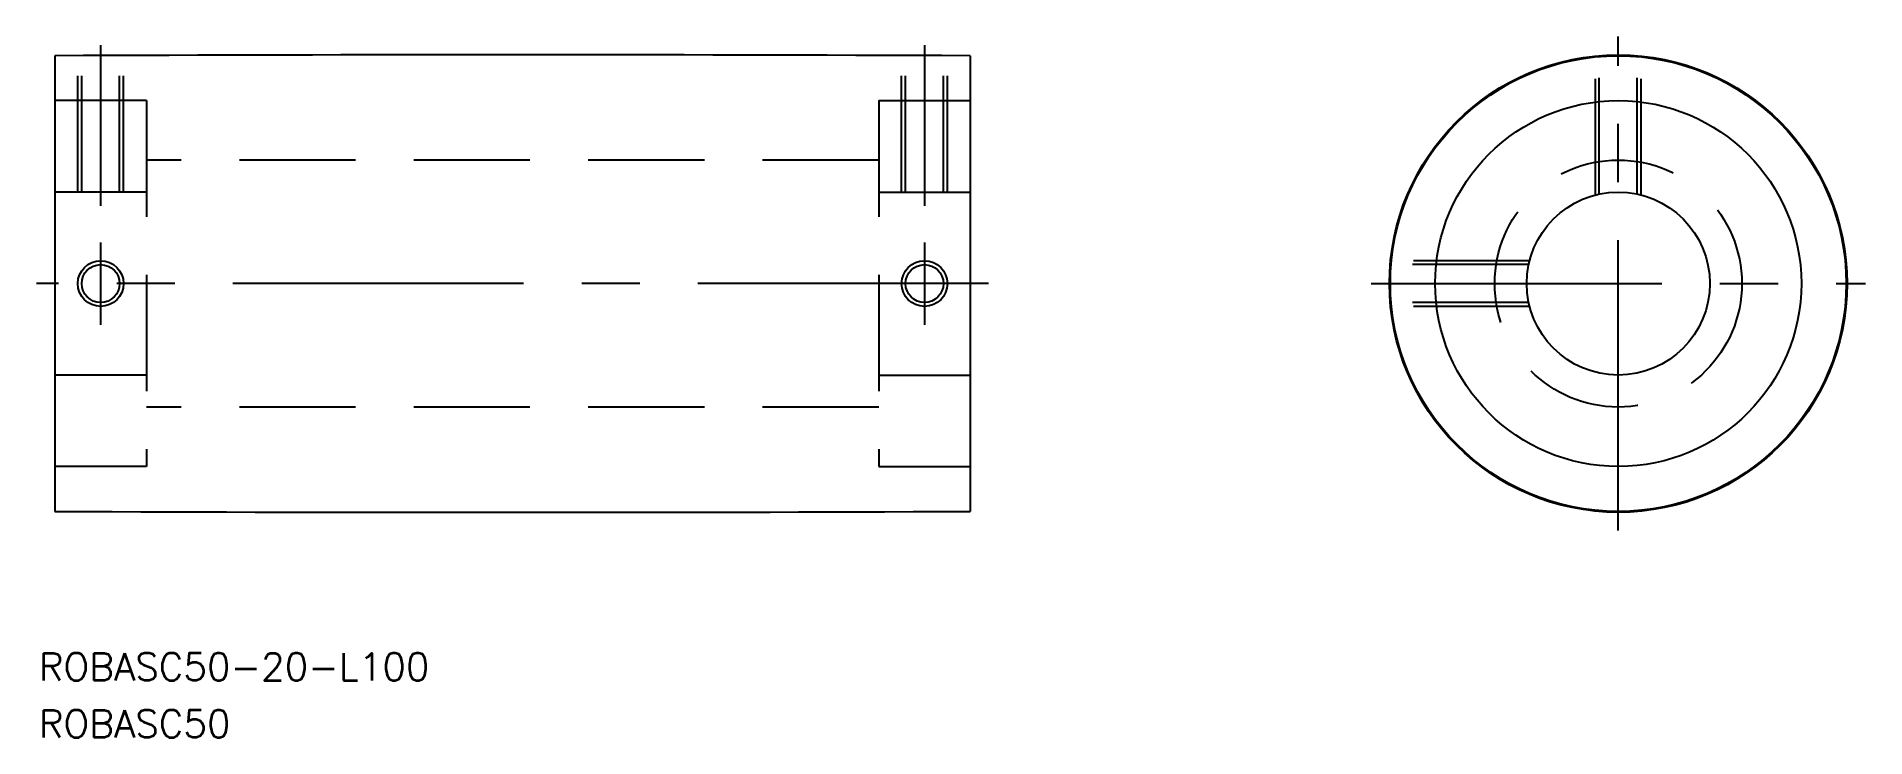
# Model space of a CAD drawing. Extents: x 148 to 348, y -50 to 27.
import ezdxf

# ---------------------------------------------------------------- set-up
doc = ezdxf.new("R2010")
doc.units = 0
doc.linetypes.add('CENTER', pattern=[50.8, 31.75, -6.35, 6.35, -6.35])
doc.linetypes.add('DASHED', pattern=[19.05, 12.7, -6.35])
doc.layers.get('0').update_dxf_attribs({"linetype": 'CONTINUOUS'})
doc.layers.add('CENTER', color=1, linetype='CONTINUOUS')
doc.styles.get("Standard").update_dxf_attribs({"font": 'txt.shx', "height": 3, "bigfont": 'bigfont.shx'})

# ---------------------------------------------------------------- blocks, each defined once
blk = doc.blocks.new('*U10')
at = {"color": 7, "linetype": 'CONTINUOUS'}
blk.add_text('ROBASC50-20-L100', height=3, dxfattribs=at).set_placement((148.23, -43.38))
blk = doc.blocks.new('*U11')
at = {"color": 7, "linetype": 'CONTINUOUS'}
blk.add_text('ROBASC50', height=3, dxfattribs=at).set_placement((148.23, -49.61))

msp = doc.modelspace()

# ---------------------------------------------------------------- linework, layer by layer
at = {"color": 7, "linetype": 'CONTINUOUS'}
for p, q in [((150, 24.9), (150, -24.9)), ((250, 24.9), (250, -24.9))]:
    msp.add_line(p, q, dxfattribs=at)
at = {"color": 3, "linetype": 'DASHED'}
for p, q in [((152.5, 10), (152.5, 24.91)), ((152.93, 10), (152.93, 24.91)), ((157.07, 10), (157.07, 24.93)), ((157.5, 10), (157.5, 24.93)), ((242.5, 10), (242.5, 24.93)), ((242.93, 10), (242.93, 24.93)), ((247.07, 10), (247.07, 24.91)), ((247.5, 10), (247.5, 24.91)), ((318.29, 9.68), (318.29, 24.77)), ((318.72, 9.78), (318.72, 24.81)), ((322.86, 9.78), (322.86, 24.81)), ((323.29, 9.68), (323.29, 24.77)), ((160, 20), (150, 20)), ((160, 20), (160, -20)), ((240, 20), (240, -20)), ((240, 20), (250, 20)), ((240, 13.5), (160, 13.5)), ((160, 10), (150, 10)), ((240, 10), (250, 10)), ((311, 2.07), (295.97, 2.07)), ((311.11, 2.5), (296.01, 2.5)), ((311, -2.07), (295.97, -2.07)), ((311.11, -2.5), (296.01, -2.5)), ((160, -10), (150, -10)), ((240, -10), (250, -10)), ((240, -13.5), (160, -13.5)), ((160, -20), (150, -20)), ((240, -20), (250, -20))]:
    msp.add_line(p, q, dxfattribs=at)
at = {"color": 7, "linetype": 'CONTINUOUS'}
for centre, radius in [((320.79, 0), 25), ((320.79, 0), 24.9), ((320.79, 0), 20), ((320.79, 0), 10), ((155, 0), 2.07), ((245, 0), 2.07)]:
    msp.add_circle(centre, radius, dxfattribs=at)
at = {"color": 3, "linetype": 'DASHED'}
msp.add_circle((320.79, 0), 13.5, dxfattribs=at)
at = {"color": 3, "linetype": 'CONTINUOUS'}
for centre in [(155, 0), (245, 0)]:
    msp.add_circle(centre, 2.5, dxfattribs=at)
at = {"color": 7, "linetype": 'CONTINUOUS'}
for centre, start, end in [((200, -12475.05), 89.770817, 90.229183), ((200, 12475.05), 269.770817, 270.229183)]:
    msp.add_arc(centre, 12500.05, start, end, dxfattribs=at)
at = {"layer": 'CENTER', "color": 1, "linetype": 'CENTER'}
for p, q in [((155, 26.05), (155, 8.5)), ((245, 26.05), (245, 8.5)), ((320.79, -27), (320.79, 27)), ((155, 4.5), (155, -4.5)), ((245, 4.5), (245, -4.5)), ((252, 0), (148, 0)), ((293.79, 0), (347.79, 0))]:
    msp.add_line(p, q, dxfattribs=at)

# ---------------------------------------------------------------- block references
at = {"color": 7, "linetype": 'CONTINUOUS'}
for name in ['*U10', '*U11']:
    msp.add_blockref(name, (0, 0), dxfattribs=at)

doc.saveas('drawing.dxf')
